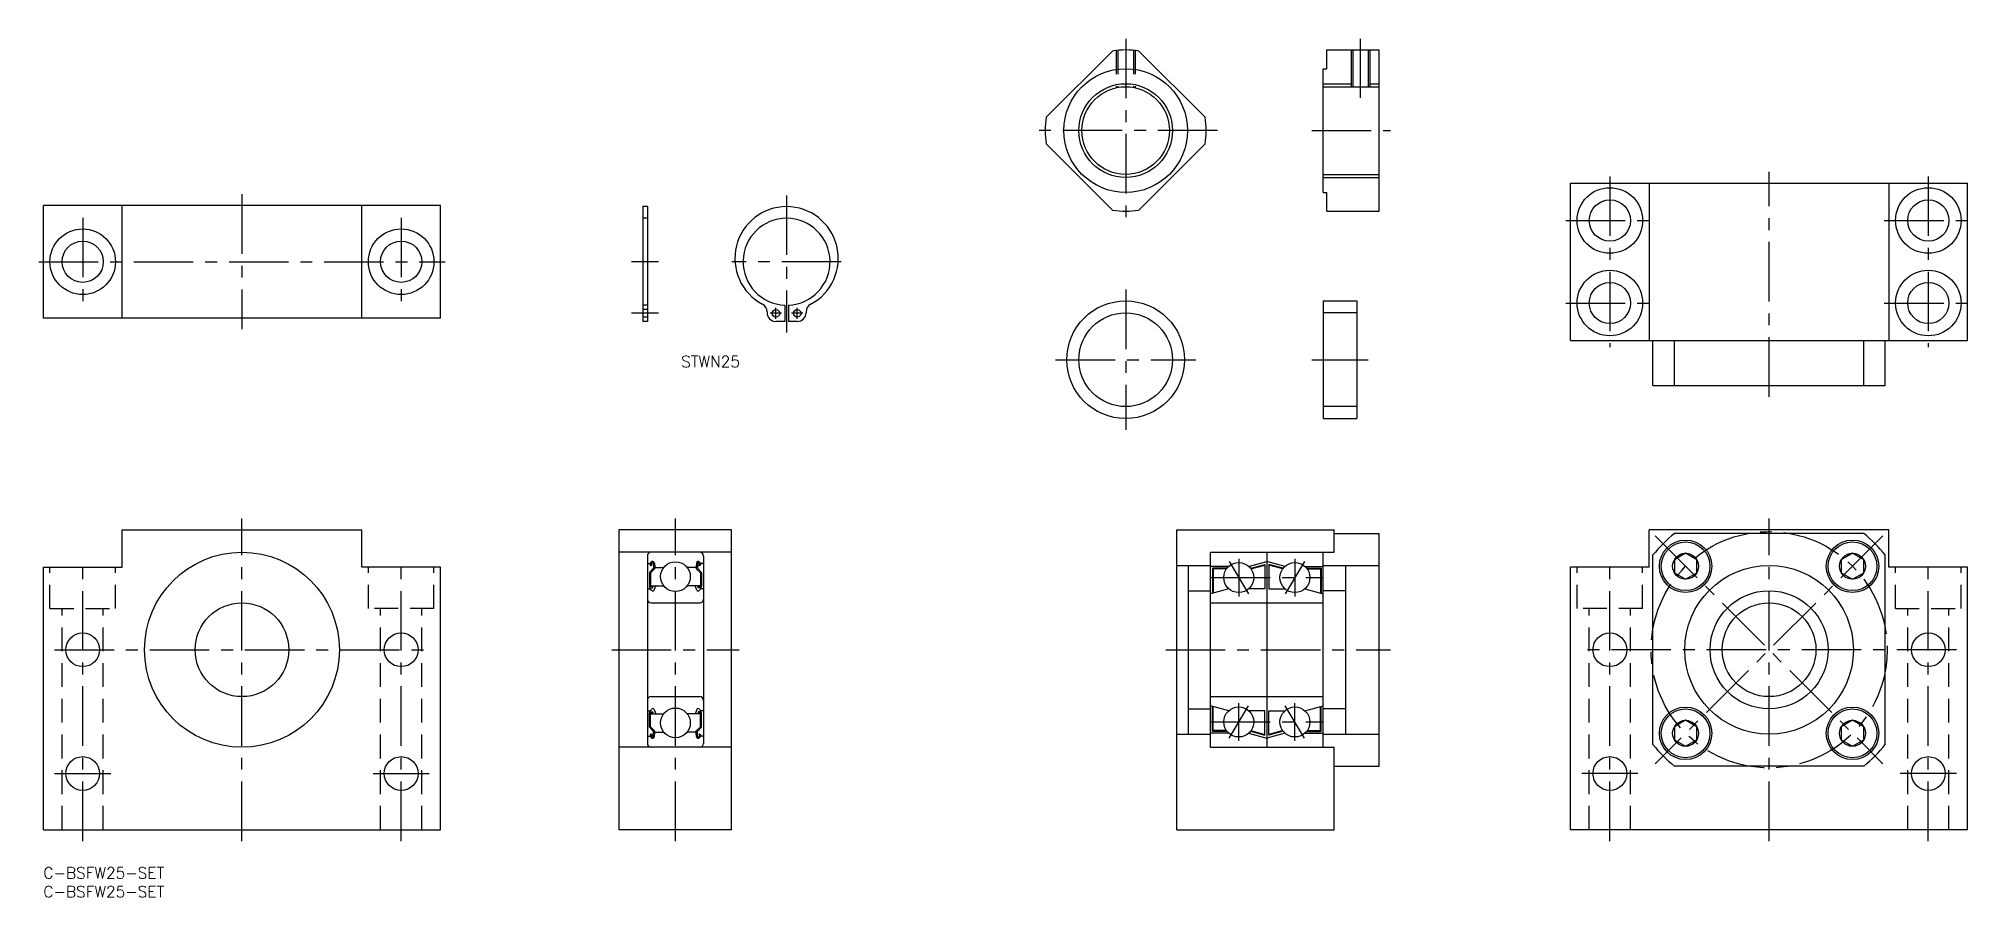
# Model space of a CAD drawing. Extents: x -1 to 515, y -8 to 221.
import ezdxf

# ---------------------------------------------------------------- set-up
doc = ezdxf.new("R2010")
doc.units = 0
doc.header["$LTSCALE"] = 0.5
doc.linetypes.add('CENTER', pattern=[50.8, 31.75, -6.35, 6.35, -6.35])
doc.linetypes.add('DASHED', pattern=[19.05, 12.7, -6.35])
for name, color, linetype in [('MSM_CENTER', 1, 'CENTER'), ('MSM_CONTINUOUS', 7, 'CONTINUOUS'), ('MSM_DASHED', 4, 'DASHED'), ('MSM_NARROW', 5, 'CONTINUOUS'), ('MSM_PART_NUMBER', 7, 'CONTINUOUS')]:
    doc.layers.add(name, color=color, linetype=linetype)
doc.styles.get("Standard").update_dxf_attribs({"font": 'txt.shx', "height": 3, "bigfont": 'bigfont.shx'})

# ---------------------------------------------------------------- blocks, each defined once
blk = doc.blocks.new('*U81')
at = {"layer": 'MSM_PART_NUMBER'}
blk.add_text('C-BSFW25-SET', height=3, dxfattribs=at).set_placement((0, -3))
blk = doc.blocks.new('*U82')
at = {"layer": 'MSM_PART_NUMBER'}
blk.add_text('C-BSFW25-SET', height=3, dxfattribs=at).set_placement((0, -8))
blk = doc.blocks.new('*U84')
at = {"layer": 'MSM_PART_NUMBER'}
blk.add_text('STWN25', height=3, dxfattribs=at).set_placement((170.24, 133.35))

msp = doc.modelspace()

# ---------------------------------------------------------------- linework, layer by layer
at = {"layer": 'MSM_CENTER'}
for p, q in [((288.88, 220.95), (288.88, 171.95)), ((351.56, 205.14), (351.56, 220.95)), ((313.38, 196.45), (264.38, 196.45)), ((338.56, 196.45), (359.56, 196.45)), ((418.11, 184.22), (418.11, 138.72)), ((460.61, 125.47), (460.61, 185.47)), ((503.11, 184.22), (503.11, 138.72)), ((53, 179.47), (53, 143.47)), ((198.37, 179.17), (198.37, 142.57)), ((10.5, 173.22), (10.5, 149.72)), ((95.5, 173.22), (95.5, 149.72)), ((406.36, 172.47), (429.86, 172.47)), ((491.36, 172.47), (514.86, 172.47)), ((-1.25, 161.47), (107.25, 161.47)), ((164.21, 161.47), (157.01, 161.47)), ((212.97, 161.47), (183.77, 161.47)), ((288.88, 154.05), (288.88, 116.65)), ((406.36, 150.47), (429.86, 150.47)), ((491.36, 150.47), (514.86, 150.47)), ((164.21, 147.72), (157.01, 147.72)), ((197.02, 147.72), (194.02, 147.72)), ((195.52, 146.22), (195.52, 149.22)), ((202.72, 147.72), (199.72, 147.72)), ((201.22, 146.22), (201.22, 149.22)), ((270.18, 135.35), (307.58, 135.35)), ((338.56, 135.35), (353.56, 135.35)), ((53, 7), (53, 93)), ((168.71, 7), (168.71, 93)), ((460.61, 7), (460.61, 93)), ((491.01, 88.41), (430.2, 27.59)), ((430.2, 88.41), (491.01, 27.59)), ((10.5, 7), (10.5, 83)), ((95.5, 7), (95.5, 83)), ((418.11, 7), (418.11, 83)), ((503.11, 7), (503.11, 83)), ((316.49, 81.54), (321.62, 72.96)), ((319.06, 82.25), (319.06, 72.25)), ((336.62, 81.54), (331.49, 72.96)), ((334.06, 82.25), (334.06, 72.25)), ((311.56, 77.25), (341.56, 77.25)), ((3, 58), (103, 58)), ((151.71, 58), (185.71, 58)), ((299.56, 58), (359.56, 58)), ((510.61, 58), (410.61, 58)), ((316.49, 34.46), (321.62, 43.04)), ((319.06, 33.75), (319.06, 43.75)), ((336.62, 34.46), (331.49, 43.04)), ((334.06, 33.75), (334.06, 43.75)), ((311.56, 38.75), (341.56, 38.75)), ((3, 25), (18, 25)), ((88, 25), (103, 25)), ((425.61, 25), (410.61, 25)), ((510.61, 25), (495.61, 25))]:
    msp.add_line(p, q, dxfattribs=at)
msp.add_circle((460.61, 58), 31.5, dxfattribs=at)
at = {"layer": 'MSM_CONTINUOUS'}
for p, q in [((285.34, 217.66), (267.67, 199.99)), ((310.09, 199.99), (292.42, 217.66)), ((342.56, 217.95), (356.56, 217.95)), ((342.56, 212.95), (342.56, 217.95)), ((349.49, 217.95), (349.49, 208.14)), ((353.62, 217.95), (353.62, 208.14)), ((356.56, 174.95), (356.56, 217.95)), ((341.56, 179.95), (341.56, 212.95)), ((341.56, 212.95), (342.56, 212.95)), ((341.56, 208.14), (356.56, 208.14)), ((285.34, 175.24), (267.67, 192.91)), ((310.09, 192.91), (292.42, 175.24)), ((341.56, 184.76), (356.56, 184.76)), ((407.61, 140.47), (407.61, 182.47)), ((407.61, 182.47), (513.61, 182.47)), ((428.61, 182.47), (428.61, 140.47)), ((492.61, 182.47), (492.61, 140.47)), ((513.61, 140.47), (513.61, 182.47)), ((0, 146.47), (0, 176.47)), ((106, 176.47), (0, 176.47)), ((21, 146.47), (21, 176.47)), ((85, 146.47), (85, 176.47)), ((106, 146.47), (106, 176.47)), ((160.01, 176.17), (160.01, 145.57)), ((161.21, 176.17), (160.01, 176.17)), ((161.21, 176.17), (161.21, 145.57)), ((341.56, 179.95), (342.56, 179.95)), ((342.56, 174.95), (342.56, 179.95)), ((342.56, 174.95), (356.56, 174.95)), ((197.87, 149.88), (197.87, 145.57)), ((198.87, 149.88), (198.87, 145.57)), ((341.56, 151.05), (350.56, 151.05)), ((341.56, 151.05), (341.56, 119.65)), ((350.56, 151.05), (350.56, 119.65)), ((106, 146.47), (0, 146.47)), ((161.21, 145.57), (160.01, 145.57)), ((193.17, 148.12), (193.17, 147.87)), ((197.87, 145.57), (195.47, 145.57)), ((198.87, 148.8), (198.87, 148.8)), ((198.87, 147.72), (198.87, 147.72)), ((201.27, 145.57), (198.87, 145.57)), ((203.57, 148.12), (203.57, 147.87)), ((350.56, 147.85), (341.56, 147.85)), ((407.61, 140.47), (513.61, 140.47)), ((429.61, 128.47), (429.61, 140.47)), ((435.33, 128.47), (435.33, 140.47)), ((485.88, 128.47), (485.88, 140.47)), ((491.61, 128.47), (491.61, 140.47)), ((429.61, 128.47), (491.61, 128.47)), ((350.56, 122.85), (341.56, 122.85)), ((341.56, 119.65), (350.56, 119.65)), ((21, 90), (85, 90)), ((21, 80), (21, 90)), ((85, 80), (85, 90)), ((153.71, 10), (153.71, 90)), ((183.71, 90), (153.71, 90)), ((183.71, 10), (183.71, 90)), ((302.56, 90), (344.56, 90)), ((302.56, 10), (302.56, 90)), ((344.56, 84), (344.56, 90)), ((344.56, 89), (356.56, 89)), ((356.56, 27), (356.56, 89)), ((492.61, 90), (428.61, 90)), ((428.61, 80), (428.61, 90)), ((485.88, 89), (435.33, 89)), ((492.61, 80), (492.61, 90)), ((183.71, 84), (153.71, 84)), ((161.21, 83), (161.21, 33)), ((176.21, 83), (176.21, 33)), ((311.56, 84), (344.56, 84)), ((311.56, 32), (311.56, 84)), ((326.56, 84), (326.56, 32)), ((341.56, 32), (341.56, 84)), ((429.61, 32.72), (429.61, 83.28)), ((438.33, 83.74), (435.33, 82.01)), ((441.33, 82.01), (438.33, 83.74)), ((482.88, 83.74), (479.88, 82.01)), ((485.88, 82.01), (482.88, 83.74)), ((491.61, 32.72), (491.61, 83.28)), ((0, 80), (21, 80)), ((0, 10), (0, 80)), ((106, 80), (85, 80)), ((106, 10), (106, 80)), ((161.41, 81.05), (161.99, 81.05)), ((162.84, 79.75), (161.74, 78.65)), ((161.74, 78.65), (161.74, 74.85)), ((161.99, 81.05), (162.27, 81.39)), ((162.25, 80.43), (162.02, 80.63)), ((163.14, 79.63), (162.04, 78.53)), ((162.04, 78.53), (162.04, 74.85)), ((162.22, 80.86), (162.5, 81.19)), ((162.44, 80.66), (162.22, 80.86)), ((162.25, 80.43), (162.44, 80.66)), ((162.78, 81.1), (162.84, 79.75)), ((163.08, 81.13), (163.17, 80.13)), ((163.14, 80.48), (163.14, 79.63)), ((163.37, 79.95), (165.58, 79.95)), ((174.05, 79.95), (171.83, 79.95)), ((174.33, 81.13), (174.25, 80.13)), ((174.28, 80.48), (174.28, 79.63)), ((174.28, 79.63), (175.38, 78.53)), ((174.63, 81.1), (174.58, 79.75)), ((174.58, 79.75), (175.68, 78.65)), ((175.2, 80.86), (174.91, 81.19)), ((174.97, 80.66), (175.2, 80.86)), ((175.16, 80.43), (174.97, 80.66)), ((175.43, 81.05), (175.14, 81.39)), ((175.16, 80.43), (175.39, 80.63)), ((175.38, 78.53), (175.38, 74.85)), ((176.01, 81.05), (175.43, 81.05)), ((175.68, 78.65), (175.68, 74.85)), ((302.56, 80.5), (311.56, 80.5)), ((305.56, 80.5), (305.56, 35.5)), ((316.41, 80.25), (311.56, 80.25)), ((315.93, 79.75), (312.06, 79.75)), ((312.06, 79.75), (312.06, 73.08)), ((315.78, 79.55), (312.26, 79.55)), ((312.26, 79.55), (312.26, 73.14)), ((321.7, 80.25), (326.56, 81.55)), ((322.19, 79.73), (326.06, 80.77)), ((322.32, 79.56), (326.06, 80.56)), ((326.06, 80.77), (326.06, 74.25)), ((331.41, 80.25), (326.56, 81.55)), ((327.06, 80.77), (327.06, 74.25)), ((330.92, 79.73), (327.06, 80.77)), ((330.79, 79.56), (327.06, 80.56)), ((336.7, 80.25), (341.56, 80.25)), ((337.18, 79.75), (341.06, 79.75)), ((337.33, 79.55), (340.86, 79.55)), ((340.86, 79.55), (340.86, 73.14)), ((341.06, 79.75), (341.06, 73.08)), ((341.56, 80.5), (356.56, 80.5)), ((347.56, 80.5), (347.56, 35.5)), ((407.61, 10), (407.61, 80)), ((428.61, 80), (407.61, 80)), ((435.33, 82.01), (435.33, 78.54)), ((435.33, 78.54), (438.33, 76.81)), ((438.33, 76.81), (441.33, 78.54)), ((441.33, 78.54), (441.33, 82.01)), ((479.88, 82.01), (479.88, 78.54)), ((479.88, 78.54), (482.88, 76.81)), ((482.88, 76.81), (485.88, 78.54)), ((485.88, 78.54), (485.88, 82.01)), ((513.61, 80), (492.61, 80)), ((513.61, 10), (513.61, 80)), ((161.41, 74.25), (161.91, 74.25)), ((161.91, 74.25), (162.28, 73.88)), ((162.04, 75.05), (165.58, 75.05)), ((162.66, 74.85), (162.04, 74.85)), ((162.04, 74.55), (162.66, 74.55)), ((162.66, 74.55), (162.66, 74.85)), ((162.99, 73.9), (163.36, 74.92)), ((175.38, 75.05), (171.83, 75.05)), ((174.42, 73.9), (174.05, 74.92)), ((174.76, 74.85), (175.38, 74.85)), ((174.76, 74.55), (174.76, 74.85)), ((175.38, 74.55), (174.76, 74.55)), ((175.51, 74.25), (175.13, 73.88)), ((176.01, 74.25), (175.51, 74.25)), ((305.56, 73.75), (311.56, 73.75)), ((316.41, 74.25), (311.56, 72.95)), ((326.06, 74.25), (321.7, 74.25)), ((327.06, 74.25), (331.41, 74.25)), ((336.7, 74.25), (341.56, 72.95)), ((347.56, 73.75), (341.56, 73.75)), ((162.21, 70.5), (175.21, 70.5)), ((311.56, 70.5), (341.56, 70.5)), ((161.41, 41.75), (161.91, 41.75)), ((161.91, 41.75), (162.28, 42.12)), ((162.04, 41.45), (162.66, 41.45)), ((162.21, 45.5), (175.21, 45.5)), ((162.66, 41.45), (162.66, 41.15)), ((162.99, 42.1), (163.36, 41.08)), ((174.42, 42.1), (174.05, 41.08)), ((175.38, 41.45), (174.76, 41.45)), ((174.76, 41.45), (174.76, 41.15)), ((175.51, 41.75), (175.13, 42.12)), ((176.01, 41.75), (175.51, 41.75)), ((305.56, 42.25), (311.56, 42.25)), ((311.56, 45.5), (341.56, 45.5)), ((316.41, 41.75), (311.56, 43.05)), ((312.06, 36.25), (312.06, 42.92)), ((312.26, 36.45), (312.26, 42.86)), ((326.06, 41.75), (321.7, 41.75)), ((326.06, 35.23), (326.06, 41.75)), ((327.06, 35.23), (327.06, 41.75)), ((327.06, 41.75), (331.41, 41.75)), ((336.7, 41.75), (341.56, 43.05)), ((340.86, 36.45), (340.86, 42.86)), ((341.06, 36.25), (341.06, 42.92)), ((347.56, 42.25), (341.56, 42.25)), ((161.74, 37.35), (161.74, 41.15)), ((162.84, 36.25), (161.74, 37.35)), ((162.04, 37.47), (162.04, 41.15)), ((162.66, 41.15), (162.04, 41.15)), ((162.04, 40.95), (165.58, 40.95)), ((163.14, 36.37), (162.04, 37.47)), ((162.78, 34.9), (162.84, 36.25)), ((163.14, 35.52), (163.14, 36.37)), ((175.38, 40.95), (171.83, 40.95)), ((174.28, 36.37), (175.38, 37.47)), ((174.28, 35.52), (174.28, 36.37)), ((174.58, 36.25), (175.68, 37.35)), ((174.63, 34.9), (174.58, 36.25)), ((174.76, 41.15), (175.38, 41.15)), ((175.38, 37.47), (175.38, 41.15)), ((175.68, 37.35), (175.68, 41.15)), ((315.93, 36.25), (312.06, 36.25)), ((315.78, 36.45), (312.26, 36.45)), ((322.19, 36.27), (326.06, 35.23)), ((322.32, 36.44), (326.06, 35.44)), ((330.79, 36.44), (327.06, 35.44)), ((330.92, 36.27), (327.06, 35.23)), ((337.18, 36.25), (341.06, 36.25)), ((337.33, 36.45), (340.86, 36.45)), ((438.33, 39.19), (435.33, 37.46)), ((435.33, 37.46), (435.33, 33.99)), ((441.33, 37.46), (438.33, 39.19)), ((441.33, 33.99), (441.33, 37.46)), ((482.88, 39.19), (479.88, 37.46)), ((479.88, 37.46), (479.88, 33.99)), ((485.88, 37.46), (482.88, 39.19)), ((485.88, 33.99), (485.88, 37.46)), ((183.71, 32), (153.71, 32)), ((161.41, 34.95), (161.99, 34.95)), ((161.99, 34.95), (162.27, 34.61)), ((162.25, 35.57), (162.02, 35.37)), ((162.44, 35.34), (162.22, 35.14)), ((162.22, 35.14), (162.5, 34.81)), ((162.25, 35.57), (162.44, 35.34)), ((163.08, 34.87), (163.17, 35.87)), ((163.37, 36.05), (165.58, 36.05)), ((174.05, 36.05), (171.83, 36.05)), ((174.33, 34.87), (174.25, 35.87)), ((175.2, 35.14), (174.91, 34.81)), ((175.16, 35.57), (174.97, 35.34)), ((174.97, 35.34), (175.2, 35.14)), ((175.43, 34.95), (175.14, 34.61)), ((175.16, 35.57), (175.39, 35.37)), ((176.01, 34.95), (175.43, 34.95)), ((302.56, 35.5), (311.56, 35.5)), ((316.41, 35.75), (311.56, 35.75)), ((311.56, 32), (344.56, 32)), ((321.7, 35.75), (326.56, 34.45)), ((331.41, 35.75), (326.56, 34.45)), ((336.7, 35.75), (341.56, 35.75)), ((341.56, 35.5), (356.56, 35.5)), ((344.56, 10), (344.56, 32)), ((435.33, 33.99), (438.33, 32.26)), ((438.33, 32.26), (441.33, 33.99)), ((479.88, 33.99), (482.88, 32.26)), ((482.88, 32.26), (485.88, 33.99)), ((344.56, 27), (356.56, 27)), ((485.88, 27), (435.33, 27)), ((0, 10), (106, 10)), ((183.71, 10), (153.71, 10)), ((302.56, 10), (344.56, 10)), ((513.61, 10), (407.61, 10))]:
    msp.add_line(p, q, dxfattribs=at)
for centre, radius in [((288.88, 196.45), 16.5), ((288.88, 196.45), 11.69), ((418.11, 172.47), 8.75), ((503.11, 172.47), 8.75), ((418.11, 172.47), 5.5), ((503.11, 172.47), 5.5), ((10.5, 161.47), 8.75), ((10.5, 161.47), 5.5), ((95.5, 161.47), 8.75), ((95.5, 161.47), 5.5), ((418.11, 150.47), 8.75), ((418.11, 150.47), 5.5), ((503.11, 150.47), 8.75), ((503.11, 150.47), 5.5), ((288.88, 135.35), 15.7), ((195.52, 147.72), 1), ((201.22, 147.72), 1), ((288.88, 135.35), 12.5), ((53, 58), 26), ((438.33, 80.27), 7), ((438.33, 80.27), 6.5), ((438.33, 80.27), 3.46), ((482.88, 80.27), 7), ((482.88, 80.27), 6.5), ((482.88, 80.27), 3.46), ((168.71, 77.5), 3.97), ((319.06, 77.25), 4), ((334.06, 77.25), 4), ((460.61, 58), 22.5), ((460.61, 58), 15.75), ((53, 58), 12.5), ((460.61, 58), 12.5), ((10.5, 58), 4.5), ((95.5, 58), 4.5), ((418.11, 58), 4.5), ((503.11, 58), 4.5), ((168.71, 38.5), 3.97), ((319.06, 38.75), 4), ((334.06, 38.75), 4), ((438.33, 35.73), 7), ((438.33, 35.73), 6.5), ((482.88, 35.73), 7), ((482.88, 35.73), 6.5), ((438.33, 35.73), 3.46), ((482.88, 35.73), 3.46), ((10.5, 25), 4.5), ((95.5, 25), 4.5), ((418.11, 25), 4.5), ((503.11, 25), 4.5)]:
    msp.add_circle(centre, radius, dxfattribs=at)
for centre, radius, start, end in [((288.88, 196.45), 21.5, 80.516, 99.484), ((288.88, 196.45), 21.5, 170.516, 189.484), ((288.88, 196.45), 21.5, 350.516, 9.484), ((198.37, 162.37), 13.8, 297.7645, 242.2355), ((198.37, 161.47), 11.6, 272.4704, 267.5296), ((288.88, 196.45), 21.5, 260.516, 279.484), ((190.87, 148.12), 2.3, 360, 62.2355), ((205.87, 148.12), 2.3, 117.7645, 180), ((195.47, 147.87), 2.3, 180, 270), ((201.27, 147.87), 2.3, 270, 0), ((460.61, 58), 40, 129.195, 140.805), ((460.61, 58), 40, 39.195, 50.805), ((162.21, 83), 1, 90, 180), ((175.21, 83), 1, 0, 90), ((161.41, 81.25), 0.2, 180, 270), ((162.22, 80.86), 0.3, 139.9105, 229.9992), ((162.62, 81.09), 0.46, 4.9869, 139.9105), ((162.62, 81.09), 0.16, 2.3754, 139.9946), ((163.37, 80.15), 0.2, 184.9869, 270), ((174.05, 80.15), 0.2, 270, 355.0131), ((174.79, 81.09), 0.46, 40.0895, 175.0131), ((174.79, 81.09), 0.16, 40.0054, 177.6246), ((175.2, 80.86), 0.3, 310.0008, 40.0895), ((176.01, 81.25), 0.2, 270, 0), ((161.41, 74.05), 0.2, 90, 180), ((162.04, 74.85), 0.3, 180, 270), ((162.7, 74.3), 0.6, 225.0023, 267.936), ((162.71, 74), 0.3, 265.4914, 340.0304), ((163.55, 74.85), 0.2, 90, 160.0304), ((173.86, 74.85), 0.2, 19.9696, 90), ((174.71, 74), 0.3, 199.9696, 274.5086), ((174.71, 74.3), 0.6, 272.064, 314.9977), ((175.38, 74.85), 0.3, 270, 0), ((176.01, 74.05), 0.2, 0, 90), ((162.21, 71.5), 1, 180, 270), ((175.21, 71.5), 1, 270, 0), ((162.21, 44.5), 1, 90, 180), ((161.41, 41.95), 0.2, 180, 270), ((162.04, 41.15), 0.3, 90, 180), ((162.7, 41.7), 0.6, 92.064, 134.9977), ((162.71, 42), 0.3, 19.9696, 94.5086), ((174.71, 42), 0.3, 85.4914, 160.0304), ((174.71, 41.7), 0.6, 45.0023, 87.936), ((175.21, 44.5), 1, 0, 90), ((175.38, 41.15), 0.3, 0, 90), ((176.01, 41.95), 0.2, 270, 0), ((163.55, 41.15), 0.2, 199.9696, 270), ((173.86, 41.15), 0.2, 270, 340.0304), ((161.41, 34.75), 0.2, 90, 180), ((162.21, 33), 1, 180, 270), ((162.22, 35.14), 0.3, 130.0008, 220.0895), ((162.62, 34.91), 0.46, 220.0895, 355.0131), ((162.62, 34.91), 0.16, 220.0054, 357.6246), ((163.37, 35.85), 0.2, 90, 175.0131), ((174.05, 35.85), 0.2, 4.9869, 90), ((174.79, 34.91), 0.46, 184.9869, 319.9105), ((174.79, 34.91), 0.16, 182.3754, 319.9946), ((175.21, 33), 1, 270, 0), ((175.2, 35.14), 0.3, 319.9105, 49.9992), ((176.01, 34.75), 0.2, 0, 90), ((460.61, 58), 40, 219.195, 230.805), ((460.61, 58), 40, 309.195, 320.805)]:
    msp.add_arc(centre, radius, start, end, dxfattribs=at)
at = {"layer": 'MSM_DASHED'}
for p, q in [((286.38, 217.8), (286.38, 207.87)), ((286.81, 217.85), (286.81, 207.95)), ((290.95, 217.85), (290.95, 207.95)), ((291.38, 217.8), (291.38, 207.87)), ((161.21, 173.07), (160.01, 173.07)), ((161.21, 149.87), (160.01, 149.87)), ((161.21, 148.72), (160.01, 148.72)), ((161.21, 146.72), (160.01, 146.72)), ((1.75, 69), (1.75, 80)), ((19.25, 69), (19.25, 80)), ((86.75, 69), (86.75, 80)), ((104.25, 69), (104.25, 80)), ((409.36, 69), (409.36, 80)), ((426.86, 69), (426.86, 80)), ((494.36, 69), (494.36, 80)), ((511.86, 69), (511.86, 80)), ((1.75, 69), (19.25, 69)), ((5, 10), (5, 69)), ((16, 10), (16, 69)), ((104.25, 69), (86.75, 69)), ((90, 10), (90, 69)), ((101, 10), (101, 69)), ((426.86, 69), (409.36, 69)), ((412.61, 10), (412.61, 69)), ((423.61, 10), (423.61, 69)), ((494.36, 69), (511.86, 69)), ((497.61, 10), (497.61, 69)), ((508.61, 10), (508.61, 69))]:
    msp.add_line(p, q, dxfattribs=at)
at = {"layer": 'MSM_NARROW'}
for p, q in [((349.06, 217.95), (349.06, 208.14)), ((354.06, 217.95), (354.06, 208.14)), ((341.56, 208.95), (349.06, 208.95)), ((354.06, 208.95), (356.56, 208.95)), ((341.56, 183.95), (356.56, 183.95))]:
    msp.add_line(p, q, dxfattribs=at)
msp.add_circle((288.88, 196.45), 12.5, dxfattribs=at)

# ---------------------------------------------------------------- block references
at = {"layer": 'MSM_CONTINUOUS'}
for name in ['*U84', '*U81', '*U82']:
    msp.add_blockref(name, (0, 0), dxfattribs=at)

doc.saveas('drawing.dxf')
